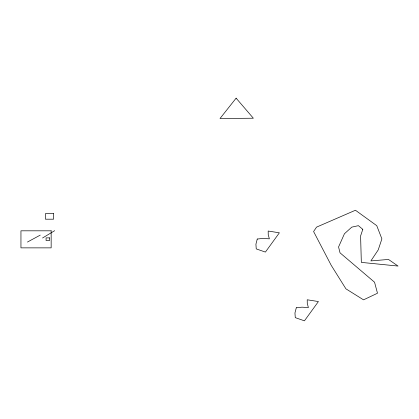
<?xml version="1.0" encoding="UTF-8"?>
<svg xmlns="http://www.w3.org/2000/svg" width="419" height="419" viewBox="0 0 419 419"><rect width="100%" height="100%" fill="white"/><g stroke="black" fill="none" stroke-linecap="round" stroke-linejoin="round"><path stroke-width="0.63" d="M42.539 238.002L54.685 230.686M27.439 242.051L40.234 235.127M257.25 239.034L255.915 244.235L256.239 248.896L265.4 252.086L279.379 232.812L268.186 231.037L268.228 234.65L269.37 238.83L262.954 238.427L257.25 239.034M296.291 307.782L294.95 312.983L295.275 317.639L304.435 320.834L318.414 301.554L307.221 299.784L307.263 303.398L308.405 307.572L301.994 307.169L296.291 307.782M362.802 229.34L360.597 235.949L361.33 262.388L398.05 266.06L388.502 259.45L370.878 260.917L378.221 249.902L381.892 238.888L376.754 225.668L355.453 210.244L316.534 227.135L313.595 231.545L331.22 265.327L345.911 288.827L363.535 299.842L377.488 293.232L374.549 282.217L340.034 252.84L338.562 246.964L344.439 233.744L351.782 227.135L358.392 225.668L362.802 229.34M236.117 98.166L220.017 118.504L253.348 118.221L236.117 98.166M53.559 213.58L45.462 213.58L45.462 219.195L53.559 219.195L53.559 213.58M51.155 230.817L20.95 230.817L20.95 247.865L51.155 247.865L51.155 230.817M49.604 237.882L46.08 237.882L46.08 240.496L49.604 240.496L49.604 237.882"/></g></svg>
